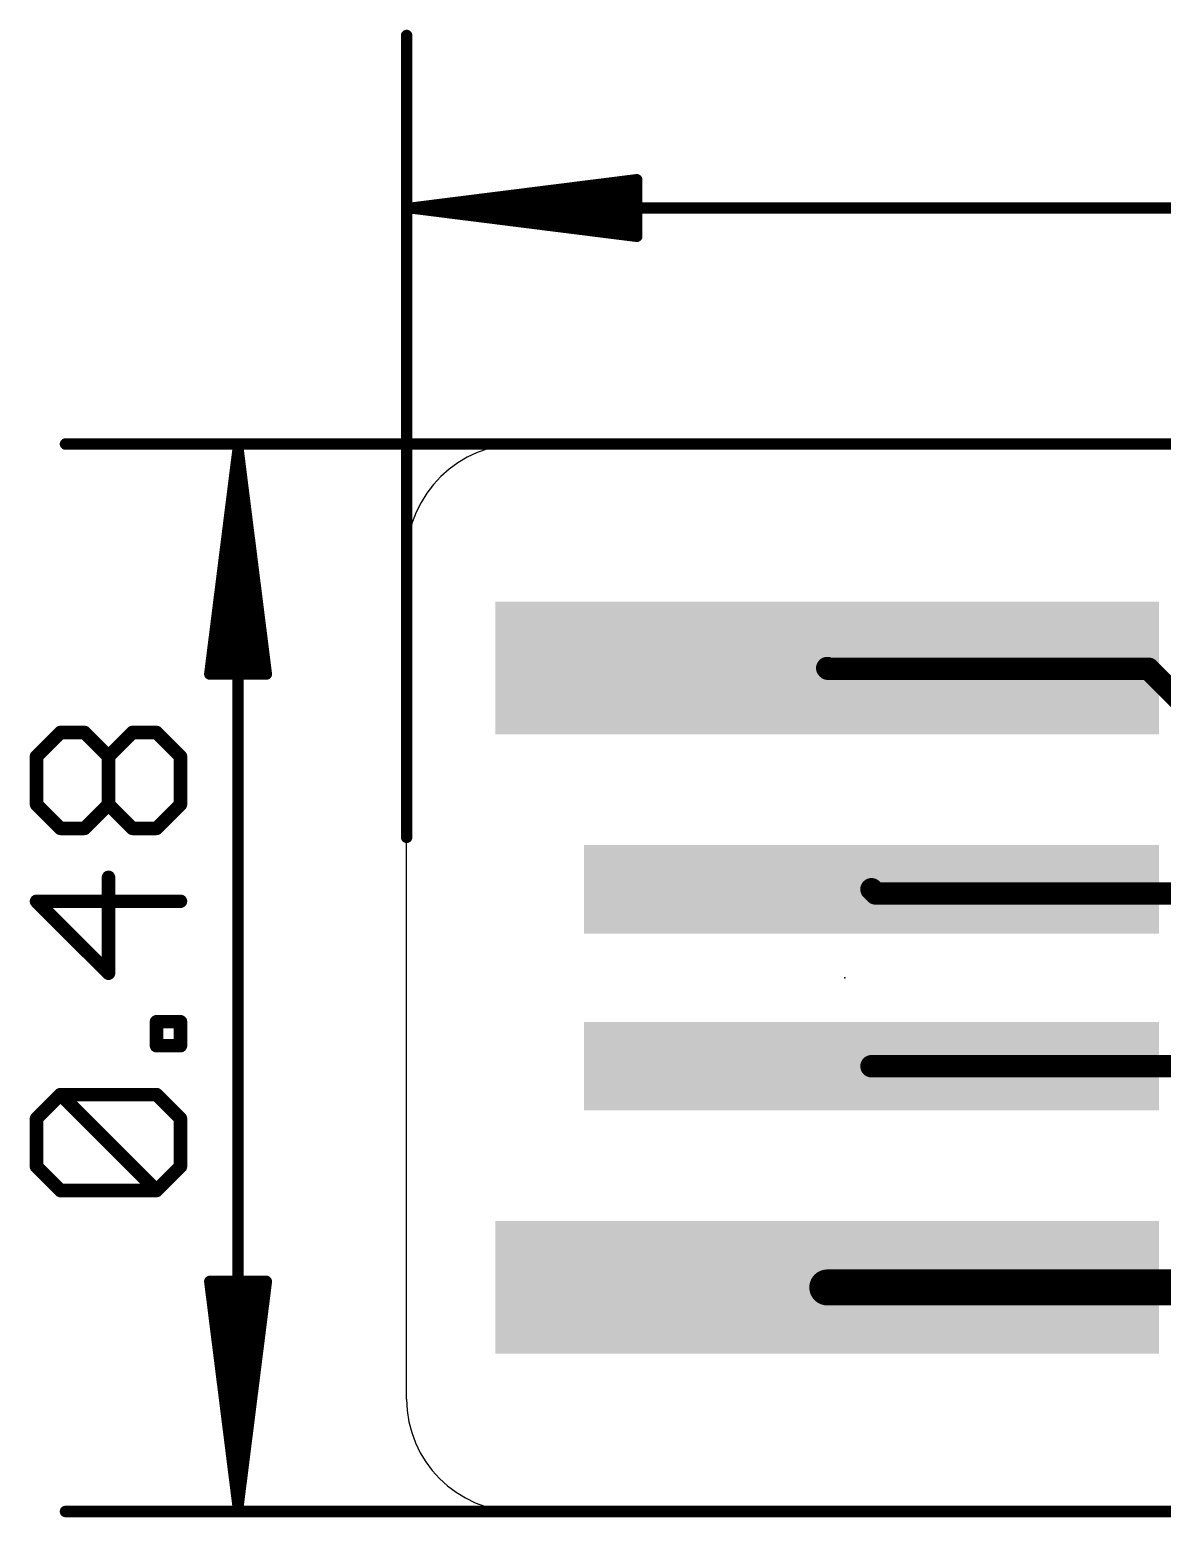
# Model space of a CAD drawing. Extents: x -4.3 to 29.3, y -0.2 to 17.1.
# Drawn here: x -4.26 to 8.54, y -0.07 to 16.75 of the extents above; entities that cross this region are included whole.
import ezdxf

# ---------------------------------------------------------------- set-up
doc = ezdxf.new("R2010")
doc.units = 0
for name, color, linetype in [('1', 12, 'CONTINUOUS'), ('20', 53, 'CONTINUOUS'), ('23', 53, 'CONTINUOUS'), ('47', 253, 'CONTINUOUS')]:
    doc.layers.add(name, color=color, linetype=linetype)

# ---------------------------------------------------------------- blocks, each defined once
blk = doc.blocks.new('RECT')
blk.add_solid([(-0.5, -0.5), (0.5, -0.5), (-0.5, 0.5), (0.5, 0.5)])

msp = doc.modelspace()

# ---------------------------------------------------------------- linework, layer by layer
at = {"layer": '1'}
for points, const_width in [([(4.7605, 9.525), (4.753, 9.5325)], 0.254), ([(8.382, 9.525), (4.7605, 9.525)], 0.254), ([(9.271, 8.636), (8.382, 9.525)], 0.254), ([(5.253, 7.0325), (5.3005, 6.985)], 0.254), ([(5.3005, 6.985), (9.652, 6.985)], 0.254), ([(5.253, 5.0325), (10.0805, 5.0325)], 0.254), ([(4.753, 2.5325), (8.7705, 2.5325)], 0.4064)]:
    msp.add_lwpolyline(points, dxfattribs=dict(at, const_width=const_width))
for points, const_width in [([(4.7979, 9.5774, 1), (4.7081, 9.4876)], 0.127), ([(4.7605, 9.5885, 1), (4.7605, 9.4615)], 0.127), ([(4.7156, 9.4801, 1), (4.8054, 9.5699)], 0.127), ([(8.4269, 9.5699, 1), (8.3371, 9.4801)], 0.127), ([(8.382, 9.4615, 1), (8.382, 9.5885)], 0.127), ([(5.2979, 7.0774, 1), (5.2081, 6.9876)], 0.127), ([(5.3005, 7.0485, 1), (5.3005, 6.9215)], 0.127), ([(5.2556, 6.9401, 1), (5.3454, 7.0299)], 0.127), ([(5.253, 5.096, 1), (5.253, 4.969)], 0.127), ([(4.753, 2.6341, 1), (4.753, 2.4309)], 0.2032)]:
    msp.add_lwpolyline(points, format="xyb", dxfattribs=dict(at, const_width=const_width))
at = {"layer": '20'}
for p, q in [((1.3, 12.065), (27.8089, 12.065)), ((0, 1.27), (0, 10.795)), ((27.809, 0), (1.27, 0))]:
    msp.add_line(p, q, dxfattribs=at)
for centre, radius, start, end in [((1.285, 10.78), 1.2851, 89.3312, 179.3312), ((1.27, 1.27), 1.27, 180, 270)]:
    msp.add_arc(centre, radius, start, end, dxfattribs=at)
at = {"layer": '23'}
msp.add_point((4.953, 6.0325), dxfattribs=at)
at = {"layer": '47'}
for points, const_width in [([(0, 7.62), (0, 16.682)], 0.13), ([(0.065, 14.732), (2.6, 15.0512)], 0.13), ([(0.065, 14.732), (2.6, 14.992)], 0.13), ([(2.6, 15.0512), (2.6, 14.4128)], 0.13), ([(0.065, 14.732), (2.6, 14.862)], 0.13), ([(0.065, 14.732), (29.145, 14.732)], 0.13), ([(2.6, 14.4128), (0.065, 14.732)], 0.13), ([(2.6, 14.602), (0.065, 14.732)], 0.13), ([(2.6, 14.472), (0.065, 14.732)], 0.13), ([(12.319, 12.065), (-3.855, 12.065)], 0.13), ([(-1.905, 12), (-2.2242, 9.465)], 0.13), ([(-1.905, 12), (-2.165, 9.465)], 0.13), ([(-1.905, 12), (-2.035, 9.465)], 0.13), ([(-1.905, 0.065), (-1.905, 12)], 0.13), ([(-1.5858, 9.465), (-1.905, 12)], 0.13), ([(-1.775, 9.465), (-1.905, 12)], 0.13), ([(-1.645, 9.465), (-1.905, 12)], 0.13), ([(-2.2242, 9.465), (-1.5858, 9.465)], 0.13), ([(-4.1827, 8.5337), (-3.9115, 8.8049)], 0.1524), ([(-3.9115, 8.8049), (-3.6404, 8.8049)], 0.1524), ([(-3.6404, 8.8049), (-3.3692, 8.5337)], 0.1524), ([(-3.3692, 8.5337), (-3.098, 8.8049)], 0.1524), ([(-3.098, 8.8049), (-2.8269, 8.8049)], 0.1524), ([(-2.8269, 8.8049), (-2.5557, 8.5337)], 0.1524), ([(-4.1827, 7.9914), (-4.1827, 8.5337)], 0.1524), ([(-3.3692, 7.9914), (-3.3692, 8.5337)], 0.1524), ([(-2.5557, 8.5337), (-2.5557, 7.9914)], 0.1524), ([(-3.9115, 7.7202), (-4.1827, 7.9914)], 0.1524), ([(-3.3692, 7.9914), (-3.6404, 7.7202)], 0.1524), ([(-3.098, 7.7202), (-3.3692, 7.9914)], 0.1524), ([(-2.5557, 7.9914), (-2.8269, 7.7202)], 0.1524), ([(-3.6404, 7.7202), (-3.9115, 7.7202)], 0.1524), ([(-2.8269, 7.7202), (-3.098, 7.7202)], 0.1524), ([(-3.3692, 6.083), (-3.3692, 7.1677)], 0.1524), ([(-2.5557, 6.8965), (-4.1827, 6.8965)], 0.1524), ([(-4.1827, 6.8965), (-3.3692, 6.083)], 0.1524), ([(-2.8269, 5.2645), (-2.8269, 5.5356)], 0.1524), ([(-2.8269, 5.5356), (-2.5557, 5.5356)], 0.1524), ([(-2.5557, 5.5356), (-2.5557, 5.2645)], 0.1524), ([(-2.5557, 5.2645), (-2.8269, 5.2645)], 0.1524), ([(-4.1827, 4.4408), (-3.9115, 4.712)], 0.1524), ([(-3.9115, 4.712), (-2.8269, 4.712)], 0.1524), ([(-2.8269, 3.6273), (-3.9115, 4.712)], 0.1524), ([(-2.8269, 4.712), (-2.5557, 4.4408)], 0.1524), ([(-4.1827, 3.8985), (-4.1827, 4.4408)], 0.1524), ([(-2.5557, 4.4408), (-2.5557, 3.8985)], 0.1524), ([(-3.9115, 3.6273), (-4.1827, 3.8985)], 0.1524), ([(-2.5557, 3.8985), (-2.8269, 3.6273)], 0.1524), ([(-2.8269, 3.6273), (-3.9115, 3.6273)], 0.1524), ([(-1.905, 0.065), (-2.2242, 2.6)], 0.13), ([(-2.2242, 2.6), (-1.5858, 2.6)], 0.13), ([(-1.905, 0.065), (-2.165, 2.6)], 0.13), ([(-1.905, 0.065), (-2.035, 2.6)], 0.13), ([(-1.5858, 2.6), (-1.905, 0.065)], 0.13), ([(-1.775, 2.6), (-1.905, 0.065)], 0.13), ([(-1.645, 2.6), (-1.905, 0.065)], 0.13), ([(11.176, 0), (-3.855, 0)], 0.13)]:
    msp.add_lwpolyline(points, dxfattribs=dict(at, const_width=const_width))
for points, const_width in [([(0.0325, 16.682, 1), (-0.0325, 16.682)], 0.065), ([(2.6325, 15.0512, 1), (2.5675, 15.0512)], 0.065), ([(2.6041, 15.019, 1), (2.5959, 15.0835)], 0.065), ([(2.6033, 14.9597, 1), (2.5967, 15.0243)], 0.065), ([(0.065, 14.7645, 1), (0.065, 14.6995)], 0.065), ([(0.0691, 14.7642, 1), (0.0609, 14.6998)], 0.065), ([(0.0633, 14.7645, 1), (0.0667, 14.6995)], 0.065), ([(0.0667, 14.7645, 1), (0.0633, 14.6995)], 0.065), ([(0.0683, 14.7643, 1), (0.0617, 14.6997)], 0.065), ([(0.0617, 14.7643, 1), (0.0683, 14.6997)], 0.065), ([(0.0609, 14.7642, 1), (0.0691, 14.6998)], 0.065), ([(2.6017, 14.8295, 1), (2.5983, 14.8945)], 0.065), ([(2.5983, 14.5695, 1), (2.6017, 14.6345)], 0.065), ([(2.5959, 14.3805, 1), (2.6041, 14.445)], 0.065), ([(2.5967, 14.4397, 1), (2.6033, 14.5043)], 0.065), ([(2.5675, 14.4128, 1), (2.6325, 14.4128)], 0.065), ([(-3.855, 12.0975, 1), (-3.855, 12.0325)], 0.065), ([(-1.8725, 12, 1), (-1.9375, 12)], 0.065), ([(-1.8728, 12.0041, 1), (-1.9372, 11.9959)], 0.065), ([(-1.8725, 11.9983, 1), (-1.9375, 12.0017)], 0.065), ([(-1.8725, 12.0017, 1), (-1.9375, 11.9983)], 0.065), ([(-1.8727, 12.0033, 1), (-1.9373, 11.9967)], 0.065), ([(-1.8727, 11.9967, 1), (-1.9373, 12.0033)], 0.065), ([(-1.8728, 11.9959, 1), (-1.9372, 12.0041)], 0.065), ([(-2.2565, 9.4691, 1), (-2.192, 9.4609)], 0.065), ([(-2.2242, 9.4975, 1), (-2.2242, 9.4325)], 0.065), ([(-2.1973, 9.4683, 1), (-2.1327, 9.4617)], 0.065), ([(-2.0675, 9.4667, 1), (-2.0025, 9.4633)], 0.065), ([(-1.8075, 9.4633, 1), (-1.7425, 9.4667)], 0.065), ([(-1.6773, 9.4617, 1), (-1.6127, 9.4683)], 0.065), ([(-1.618, 9.4609, 1), (-1.5535, 9.4691)], 0.065), ([(-1.5858, 9.4325, 1), (-1.5858, 9.4975)], 0.065), ([(-3.9115, 8.843, 1), (-3.9115, 8.7668)], 0.0762), ([(-3.8846, 8.7779, 1), (-3.9385, 8.8318)], 0.0762), ([(-3.6134, 8.8318, 1), (-3.6673, 8.7779)], 0.0762), ([(-3.6404, 8.7668, 1), (-3.6404, 8.843)], 0.0762), ([(-3.098, 8.843, 1), (-3.098, 8.7668)], 0.0762), ([(-3.0711, 8.7779, 1), (-3.125, 8.8318)], 0.0762), ([(-2.7999, 8.8318, 1), (-2.8538, 8.7779)], 0.0762), ([(-2.8269, 8.7668, 1), (-2.8269, 8.843)], 0.0762), ([(-4.1446, 8.5337, 1), (-4.2208, 8.5337)], 0.0762), ([(-4.2096, 8.5606, 1), (-4.1557, 8.5068)], 0.0762), ([(-3.3311, 8.5337, 1), (-3.4073, 8.5337)], 0.0762), ([(-3.3961, 8.5606, 1), (-3.3423, 8.5068)], 0.0762), ([(-3.3961, 8.5068, 1), (-3.3423, 8.5606)], 0.0762), ([(-2.5176, 8.5337, 1), (-2.5938, 8.5337)], 0.0762), ([(-2.5826, 8.5068, 1), (-2.5288, 8.5606)], 0.0762), ([(-4.1557, 8.0183, 1), (-4.2096, 7.9644)], 0.0762), ([(-4.2208, 7.9914, 1), (-4.1446, 7.9914)], 0.0762), ([(-3.3423, 8.0183, 1), (-3.3961, 7.9644)], 0.0762), ([(-3.4073, 7.9914, 1), (-3.3311, 7.9914)], 0.0762), ([(-3.3423, 7.9644, 1), (-3.3961, 8.0183)], 0.0762), ([(-2.5938, 7.9914, 1), (-2.5176, 7.9914)], 0.0762), ([(-2.5288, 7.9644, 1), (-2.5826, 8.0183)], 0.0762), ([(-3.9115, 7.7583, 1), (-3.9115, 7.6821)], 0.0762), ([(-3.9385, 7.6933, 1), (-3.8846, 7.7471)], 0.0762), ([(-3.6673, 7.7471, 1), (-3.6134, 7.6933)], 0.0762), ([(-3.6404, 7.6821, 1), (-3.6404, 7.7583)], 0.0762), ([(-3.098, 7.7583, 1), (-3.098, 7.6821)], 0.0762), ([(-3.125, 7.6933, 1), (-3.0711, 7.7471)], 0.0762), ([(-2.8538, 7.7471, 1), (-2.7999, 7.6933)], 0.0762), ([(-2.8269, 7.6821, 1), (-2.8269, 7.7583)], 0.0762), ([(-0.0325, 7.62, 1), (0.0325, 7.62)], 0.065), ([(-3.3311, 7.1677, 1), (-3.4073, 7.1677)], 0.0762), ([(-4.1557, 6.9235, 1), (-4.2096, 6.8696)], 0.0762), ([(-4.1827, 6.9346, 1), (-4.1827, 6.8584)], 0.0762), ([(-2.5557, 6.8584, 1), (-2.5557, 6.9346)], 0.0762), ([(-3.4073, 6.083, 1), (-3.3311, 6.083)], 0.0762), ([(-3.3961, 6.0561, 1), (-3.3423, 6.11)], 0.0762), ([(-2.7888, 5.5356, 1), (-2.865, 5.5356)], 0.0762), ([(-2.8269, 5.5737, 1), (-2.8269, 5.4975)], 0.0762), ([(-2.5176, 5.5356, 1), (-2.5938, 5.5356)], 0.0762), ([(-2.5557, 5.4975, 1), (-2.5557, 5.5737)], 0.0762), ([(-2.8269, 5.3026, 1), (-2.8269, 5.2264)], 0.0762), ([(-2.865, 5.2645, 1), (-2.7888, 5.2645)], 0.0762), ([(-2.5938, 5.2645, 1), (-2.5176, 5.2645)], 0.0762), ([(-2.5557, 5.2264, 1), (-2.5557, 5.3026)], 0.0762), ([(-3.8846, 4.7389, 1), (-3.9385, 4.685)], 0.0762), ([(-3.9115, 4.7501, 1), (-3.9115, 4.6739)], 0.0762), ([(-3.8846, 4.685, 1), (-3.9385, 4.7389)], 0.0762), ([(-2.7999, 4.7389, 1), (-2.8538, 4.685)], 0.0762), ([(-2.8269, 4.6739, 1), (-2.8269, 4.7501)], 0.0762), ([(-4.1446, 4.4408, 1), (-4.2208, 4.4408)], 0.0762), ([(-4.2096, 4.4677, 1), (-4.1557, 4.4139)], 0.0762), ([(-2.5176, 4.4408, 1), (-2.5938, 4.4408)], 0.0762), ([(-2.5826, 4.4139, 1), (-2.5288, 4.4677)], 0.0762), ([(-4.1557, 3.9254, 1), (-4.2096, 3.8715)], 0.0762), ([(-4.2208, 3.8985, 1), (-4.1446, 3.8985)], 0.0762), ([(-2.5938, 3.8985, 1), (-2.5176, 3.8985)], 0.0762), ([(-2.5288, 3.8715, 1), (-2.5826, 3.9254)], 0.0762), ([(-3.9115, 3.6654, 1), (-3.9115, 3.5892)], 0.0762), ([(-2.8269, 3.5892, 1), (-2.8269, 3.6654)], 0.0762), ([(-3.9385, 3.6004, 1), (-3.8846, 3.6543)], 0.0762), ([(-2.8538, 3.6543, 1), (-2.7999, 3.6004)], 0.0762), ([(-2.8538, 3.6004, 1), (-2.7999, 3.6543)], 0.0762), ([(-2.192, 2.6041, 1), (-2.2565, 2.5959)], 0.065), ([(-2.2242, 2.6325, 1), (-2.2242, 2.5675)], 0.065), ([(-2.1327, 2.6033, 1), (-2.1973, 2.5967)], 0.065), ([(-2.0025, 2.6017, 1), (-2.0675, 2.5983)], 0.065), ([(-1.7425, 2.5983, 1), (-1.8075, 2.6017)], 0.065), ([(-1.6127, 2.5967, 1), (-1.6773, 2.6033)], 0.065), ([(-1.5535, 2.5959, 1), (-1.618, 2.6041)], 0.065), ([(-1.5858, 2.5675, 1), (-1.5858, 2.6325)], 0.065), ([(-3.855, 0.0325, 1), (-3.855, -0.0325)], 0.065), ([(-1.9372, 0.0691, 1), (-1.8728, 0.0609)], 0.065), ([(-1.9373, 0.0683, 1), (-1.8727, 0.0617)], 0.065), ([(-1.9375, 0.0633, 1), (-1.8725, 0.0667)], 0.065), ([(-1.9375, 0.0667, 1), (-1.8725, 0.0633)], 0.065), ([(-1.9375, 0.065, 1), (-1.8725, 0.065)], 0.065), ([(-1.9373, 0.0617, 1), (-1.8727, 0.0683)], 0.065), ([(-1.9372, 0.0609, 1), (-1.8728, 0.0691)], 0.065)]:
    msp.add_lwpolyline(points, format="xyb", dxfattribs=dict(at, const_width=const_width))

# ---------------------------------------------------------------- block references
at = {"layer": '1', "xscale": 7.5, "yscale": 1.5}
for p in [(4.753, 9.5325), (4.753, 2.5325)]:
    msp.add_blockref('RECT', p, dxfattribs=at)
at = {"layer": '1', "xscale": 6.5}
for p in [(5.253, 7.0325), (5.253, 5.0325)]:
    msp.add_blockref('RECT', p, dxfattribs=at)

doc.saveas('drawing.dxf')
